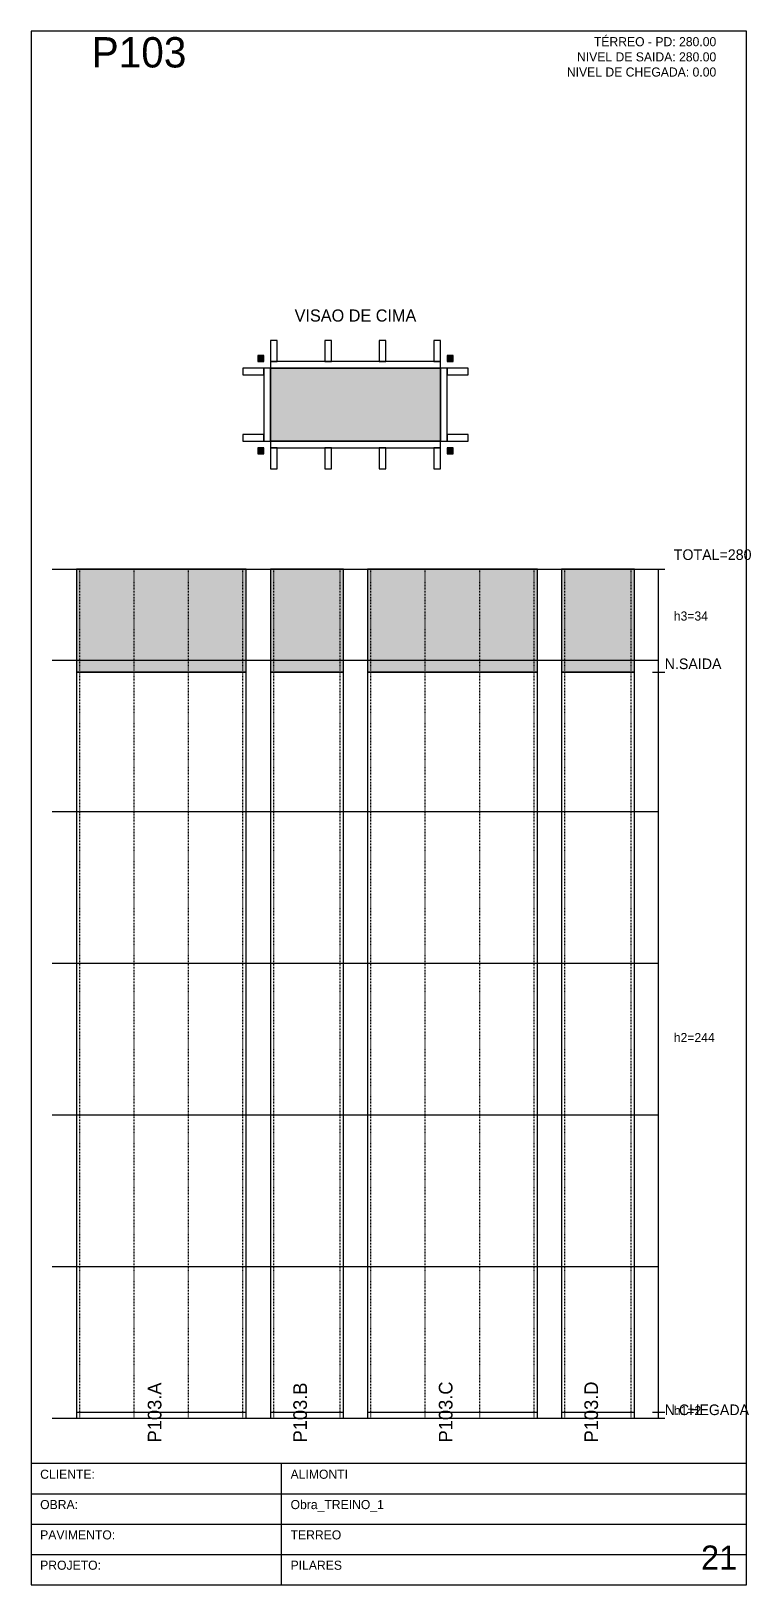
# Model space of a CAD drawing. Header units: metres. Extents: x 0 to 1466, y 0 to 2698.
# Drawn here: x 0 to 237, y 2186 to 2698 of the extents above; entities that cross this region are included whole.
import ezdxf
from ezdxf.enums import TextEntityAlignment as Align

# ---------------------------------------------------------------- set-up
doc = ezdxf.new("R2010")
doc.units = ezdxf.units.M
doc.linetypes.add('DASHED', pattern=[0.5, 0.25, -0.25])
for name, color, linetype in [('BORDA_CELULA', 9, 'Continuous'), ('CARIMBO', 9, 'Continuous'), ('CHAPA', 1, 'Continuous'), ('CONCRETO', 4, 'Continuous'), ('COTA', 8, 'Continuous'), ('Hachura', 8, 'Continuous'), ('LABEL_ID', 3, 'Continuous'), ('Nivel', 2, 'Continuous'), ('NOMENCLATURA', 1, 'Continuous'), ('Paineis', 7, 'Continuous'), ('SARR_2.2x7', 82, 'Continuous'), ('Texto Secao', 2, 'Continuous'), ('TEXTO_GERAL', 2, 'Continuous')]:
    doc.layers.add(name, color=color, linetype=linetype)

msp = doc.modelspace()

# ---------------------------------------------------------------- hatches: boundary and pattern name
at = {"layer": 'CHAPA'}
for points in [[(74.8, 2589), (76.8, 2589), (76.8, 2591), (74.8, 2591)], [(137.2, 2589), (139.2, 2589), (139.2, 2591), (137.2, 2591)], [(74.8, 2558.6), (76.8, 2558.6), (76.8, 2560.6), (74.8, 2560.6)], [(137.2, 2558.6), (139.2, 2558.6), (139.2, 2560.6), (137.2, 2560.6)]]:
    msp.add_hatch(color=1, dxfattribs=at).paths.add_polyline_path(points)
at = {"layer": 'Hachura'}
for color, points in [(253, [(79, 2562.8), (135, 2562.8), (135, 2586.8), (79, 2586.8)]), (6, [(15, 2486.6), (71, 2486.6), (71, 2520.6), (15, 2520.6)]), (6, [(79, 2486.6), (103, 2486.6), (103, 2520.6), (79, 2520.6)]), (6, [(111, 2486.6), (167, 2486.6), (167, 2520.6), (111, 2520.6)]), (6, [(175, 2486.6), (199, 2486.6), (199, 2520.6), (175, 2520.6)])]:
    msp.add_hatch(color=color, dxfattribs=at).paths.add_polyline_path(points)

# ---------------------------------------------------------------- linework, layer by layer
at = {"layer": 'BORDA_CELULA', "color": 9}
msp.add_lwpolyline([(0, 2185.6), (236, 2185.6), (236, 2698), (0, 2698)], close=True, dxfattribs=at)
at = {"layer": 'CARIMBO', "color": 9}
for p, q in [((82.6, 2185.6), (82.6, 2225.6)), ((0, 2215.6), (236, 2215.6)), ((0, 2205.6), (236, 2205.6)), ((0, 2195.6), (236, 2195.6))]:
    msp.add_line(p, q, dxfattribs=at)
msp.add_lwpolyline([(0, 2185.6), (236, 2185.6), (236, 2225.6), (0, 2225.6)], close=True, dxfattribs=at)
at = {"layer": 'CHAPA', "color": 1}
for points in [[(74.8, 2589), (76.8, 2589), (76.8, 2591), (74.8, 2591)], [(137.2, 2589), (139.2, 2589), (139.2, 2591), (137.2, 2591)], [(74.8, 2558.6), (76.8, 2558.6), (76.8, 2560.6), (74.8, 2560.6)], [(137.2, 2558.6), (139.2, 2558.6), (139.2, 2560.6), (137.2, 2560.6)]]:
    msp.add_lwpolyline(points, close=True, dxfattribs=at)
at = {"layer": 'CONCRETO', "color": 4}
msp.add_lwpolyline([(79, 2562.8), (135, 2562.8), (135, 2586.8), (79, 2586.8)], close=True, dxfattribs=at)
at = {"layer": 'COTA', "color": 8}
for p, q in [((205, 2520.6), (209, 2520.6)), ((207, 2240.6), (207, 2520.6)), ((205, 2486.6), (209, 2486.6)), ((205, 2486.6), (209, 2486.6)), ((205, 2242.6), (209, 2242.6)), ((205, 2242.6), (209, 2242.6)), ((205, 2240.6), (209, 2240.6))]:
    msp.add_line(p, q, dxfattribs=at)
at = {"layer": 'Nivel', "color": 2}
for p, q in [((7, 2520.6), (207, 2520.6)), ((7, 2490.6), (207, 2490.6)), ((7, 2440.6), (207, 2440.6)), ((7, 2390.6), (207, 2390.6)), ((7, 2340.6), (207, 2340.6)), ((7, 2290.6), (207, 2290.6)), ((7, 2240.6), (207, 2240.6))]:
    msp.add_line(p, q, dxfattribs=at)
at = {"layer": 'Paineis', "color": 7}
for p, q in [((15, 2242.6), (71, 2242.6)), ((79, 2242.6), (103, 2242.6)), ((111, 2242.6), (167, 2242.6)), ((175, 2242.6), (199, 2242.6))]:
    msp.add_line(p, q, dxfattribs=at)
for points in [[(79, 2586.8), (135, 2586.8), (135, 2589), (79, 2589)], [(76.8, 2562.8), (79, 2562.8), (79, 2586.8), (76.8, 2586.8)], [(135, 2562.8), (137.2, 2562.8), (137.2, 2586.8), (135, 2586.8)], [(79, 2560.6), (135, 2560.6), (135, 2562.8), (79, 2562.8)], [(15, 2240.6), (71, 2240.6), (71, 2486.6), (15, 2486.6)], [(79, 2240.6), (103, 2240.6), (103, 2486.6), (79, 2486.6)], [(111, 2240.6), (167, 2240.6), (167, 2486.6), (111, 2486.6)], [(175, 2240.6), (199, 2240.6), (199, 2486.6), (175, 2486.6)]]:
    msp.add_lwpolyline(points, close=True, dxfattribs=at)
at = {"layer": 'Paineis', "color": 6}
for points in [[(15, 2486.6), (71, 2486.6), (71, 2520.6), (15, 2520.6)], [(79, 2486.6), (103, 2486.6), (103, 2520.6), (79, 2520.6)], [(111, 2486.6), (167, 2486.6), (167, 2520.6), (111, 2520.6)], [(175, 2486.6), (199, 2486.6), (199, 2520.6), (175, 2520.6)]]:
    msp.add_lwpolyline(points, close=True, dxfattribs=at)
at = {"layer": 'SARR_2.2x7', "color": 82, "linetype": 'DASHED'}
for p, q in [((16.1, 2240.6), (16.1, 2520.6)), ((34.03, 2240.6), (34.03, 2520.6)), ((51.97, 2240.6), (51.97, 2520.6)), ((69.9, 2240.6), (69.9, 2520.6)), ((80.1, 2240.6), (80.1, 2520.6)), ((101.9, 2240.6), (101.9, 2520.6)), ((112.1, 2240.6), (112.1, 2520.6)), ((130.03, 2240.6), (130.03, 2520.6)), ((147.97, 2240.6), (147.97, 2520.6)), ((165.9, 2240.6), (165.9, 2520.6)), ((176.1, 2240.6), (176.1, 2520.6)), ((197.9, 2240.6), (197.9, 2520.6))]:
    msp.add_line(p, q, dxfattribs=at)
at = {"layer": 'SARR_2.2x7', "color": 82}
for points in [[(79, 2589), (81.2, 2589), (81.2, 2596), (79, 2596)], [(96.93, 2589), (99.13, 2589), (99.13, 2596), (96.93, 2596)], [(114.87, 2589), (117.07, 2589), (117.07, 2596), (114.87, 2596)], [(132.8, 2589), (135, 2589), (135, 2596), (132.8, 2596)], [(69.8, 2584.6), (76.8, 2584.6), (76.8, 2586.8), (69.8, 2586.8)], [(137.2, 2584.6), (144.2, 2584.6), (144.2, 2586.8), (137.2, 2586.8)], [(69.8, 2562.8), (76.8, 2562.8), (76.8, 2565), (69.8, 2565)], [(137.2, 2562.8), (144.2, 2562.8), (144.2, 2565), (137.2, 2565)], [(79, 2553.6), (81.2, 2553.6), (81.2, 2560.6), (79, 2560.6)], [(96.93, 2553.6), (99.13, 2553.6), (99.13, 2560.6), (96.93, 2560.6)], [(114.87, 2553.6), (117.07, 2553.6), (117.07, 2560.6), (114.87, 2560.6)], [(132.8, 2553.6), (135, 2553.6), (135, 2560.6), (132.8, 2560.6)]]:
    msp.add_lwpolyline(points, close=True, dxfattribs=at)

# ---------------------------------------------------------------- texts
at = {"layer": 'CARIMBO', "color": 9}
for s, p in [('CLIENTE:', (3, 2220.6)), ('OBRA:', (3, 2210.6)), ('PAVIMENTO:', (3, 2200.6)), ('PROJETO:', (3, 2190.6))]:
    msp.add_text(s, height=3, dxfattribs=at).set_placement(p)
at = {"layer": 'COTA', "color": 8}
for s, height, p in [('TOTAL=280', 3.5, (212, 2523.6)), ('h3=34', 3, (212, 2503.6)), ('h2=244', 3, (212, 2364.6)), ('h1=2', 3, (212, 2241.6))]:
    msp.add_text(s, height=height, dxfattribs=at).set_placement(p)
at = {"layer": 'LABEL_ID', "color": 3}
msp.add_text('21', height=8, dxfattribs=at).set_placement((221, 2190.6))
at = {"layer": 'Nivel', "color": 2}
for s, p in [('N.SAIDA', (209, 2487.6)), ('N.CHEGADA', (209, 2241.6))]:
    msp.add_text(s, height=3.5, dxfattribs=at).set_placement(p)
at = {"layer": 'NOMENCLATURA', "color": 1}
msp.add_text('P103', height=10, dxfattribs=at).set_placement((20, 2686))
at = {"layer": 'Texto Secao', "color": 2}
msp.add_text('VISAO DE CIMA', height=4, dxfattribs=at).set_placement((107, 2601), align=Align.BOTTOM_CENTER)
for s, p in [('P103.A', (43, 2232.6)), ('P103.B', (91, 2232.6)), ('P103.C', (139, 2232.6)), ('P103.D', (187, 2232.6))]:
    msp.add_text(s, height=4.5, rotation=90, dxfattribs=at).set_placement(p)
at = {"layer": 'TEXTO_GERAL', "color": 2}
for s, p in [('TÉRREO - PD: 280.00', (226, 2693)), ('NIVEL DE SAIDA: 280.00', (226, 2688)), ('NIVEL DE CHEGADA: 0.00', (226, 2683))]:
    msp.add_text(s, height=3, dxfattribs=at).set_placement(p, align=Align.RIGHT)
for s, p in [('ALIMONTI', (85.6, 2220.6)), ('Obra_TREINO_1', (85.6, 2210.6)), ('TERREO', (85.6, 2200.6)), ('PILARES', (85.6, 2190.6))]:
    msp.add_text(s, height=3, dxfattribs=at).set_placement(p)

doc.saveas('drawing.dxf')
